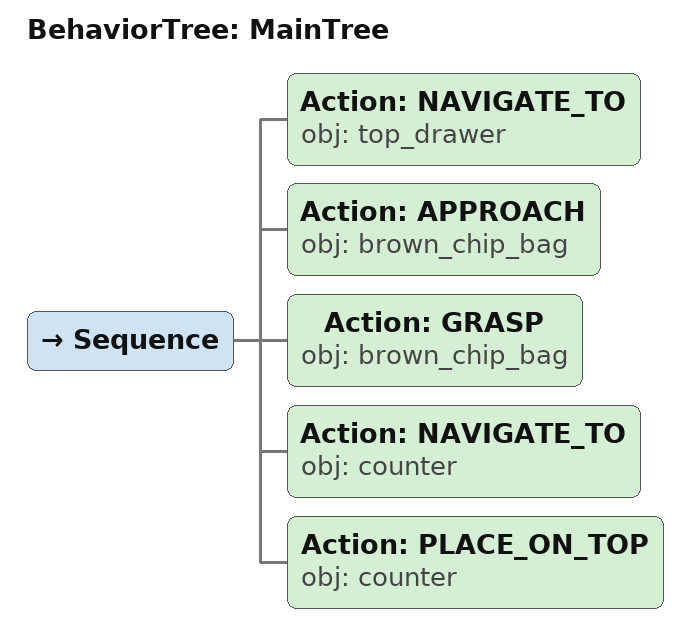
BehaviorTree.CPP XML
<root main_tree_to_execute="MainTree">
  <BehaviorTree ID="MainTree">
    <Sequence>
      <!-- Navigate to top_drawer -->
      <Action ID="NAVIGATE_TO" obj="top_drawer" />
      <!-- Approach brown_chip_bag -->
      <Action ID="APPROACH" obj="brown_chip_bag" />
      <!-- Grasp brown_chip_bag -->
      <Action ID="GRASP" obj="brown_chip_bag" />
      <!-- Navigate to counter -->
      <Action ID="NAVIGATE_TO" obj="counter" />
      <!-- Place on counter (place on top) -->
      <Action ID="PLACE_ON_TOP" obj="counter" />
    </Sequence>
  </BehaviorTree>
</root>
